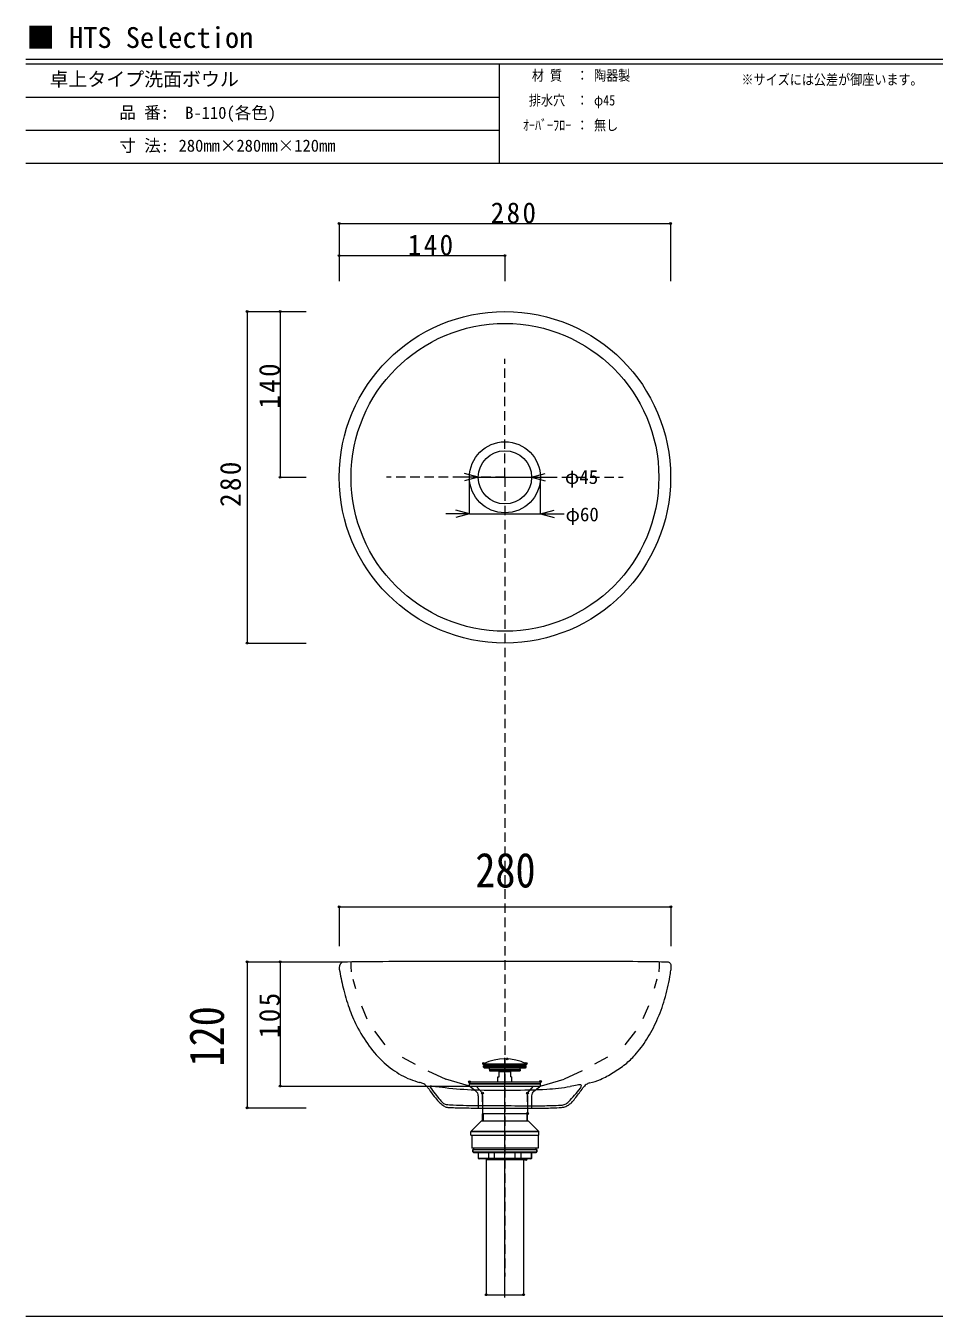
# Model space of a CAD drawing. Units: millimetres, scale not verified. Extents: x -802 to 810, y -550 to 540.
# Drawn here: x -802 to -34, y -550 to 540 of the extents above; entities that cross this region are included whole.
import ezdxf
from ezdxf.enums import TextEntityAlignment as Align

# ---------------------------------------------------------------- set-up
doc = ezdxf.new("R2010")
doc.units = ezdxf.units.MM
doc.header["$LTSCALE"] = 4
doc.header["$PDMODE"] = 32
doc.header["$PDSIZE"] = 1.6
doc.linetypes.add('DASHED2', pattern=[3, 2, -1])
doc.layers.add('F-0', color=7, linetype='Continuous', lineweight=15)
doc.styles.add('ＭＳ ゴシック', font='')
doc.styles.get('ＭＳ ゴシック').set_extended_font_data('MS Gothic')

msp = doc.modelspace()

# ---------------------------------------------------------------- linework, layer by layer
at = {"layer": 'F-0'}
for p, q in [((801.627, 512.029), (-801.669, 512.029)), ((801.627, 508.029), (-801.669, 508.029)), ((-401.669, 508.029), (-401.669, 424.029)), ((-401.669, 480.029), (-801.669, 480.029)), ((-401.669, 452.029), (-801.669, 452.029)), ((801.627, 424.029), (-801.669, 424.029)), ((-536.915, 373.479), (-536.915, 324.759)), ((-536.915, 373.479), (-256.915, 373.479)), ((-256.915, 373.479), (-256.915, 324.759)), ((-536.915, 346.293), (-396.915, 346.293)), ((-396.915, 346.293), (-396.915, 324.759)), ((-614.777, 299.032), (-614.777, 19.032)), ((-614.777, 299.032), (-564.761, 299.032)), ((-586.815, 299.032), (-586.815, 159.032)), ((-586.815, 159.032), (-564.761, 159.032)), ((-419.415, 159.032), (-439.415, 159.032)), ((-419.415, 159.032), (-431.006, 162.138)), ((-419.415, 159.032), (-431.006, 155.927)), ((-426.915, 128.13), (-426.915, 159.032)), ((-374.415, 159.032), (-362.824, 162.138)), ((-374.415, 159.032), (-354.415, 159.032)), ((-366.915, 128.13), (-366.915, 159.032)), ((-426.915, 128.13), (-438.506, 131.235)), ((-366.915, 128.13), (-355.324, 131.235)), ((-426.915, 128.13), (-446.915, 128.13)), ((-426.915, 128.13), (-438.506, 125.024)), ((-366.915, 128.13), (-346.915, 128.13)), ((-614.777, 19.032), (-564.761, 19.032)), ((-536.827, -203.907), (-256.71, -203.907)), ((-536.827, -203.907), (-536.827, -237.139)), ((-256.71, -203.907), (-256.71, -237.139)), ((-614.777, -250.216), (-564.761, -250.216)), ((-614.777, -250.216), (-614.777, -373.677)), ((-586.815, -250.216), (-586.815, -355.216)), ((-564.761, -250.216), (-532.083, -250.216)), ((-527.119, -250.401), (-527.119, -254.167)), ((-266.71, -250.401), (-266.71, -254.167)), ((-527.119, -254.167), (-526.835, -258.837)), ((-266.71, -254.167), (-266.995, -258.837)), ((-525.373, -264.977), (-523.034, -272.872)), ((-268.457, -264.977), (-270.796, -272.872)), ((-518.197, -287.456), (-513.483, -298.458)), ((-275.632, -287.456), (-280.347, -298.458)), ((-507.196, -308.935), (-498.291, -320.46)), ((-286.634, -308.935), (-295.539, -320.46)), ((-483.622, -330.937), (-472.621, -336.7)), ((-310.207, -330.937), (-321.209, -336.7)), ((-462.144, -342.462), (-446.952, -349.272)), ((-331.686, -342.462), (-346.878, -349.272)), ((-427.799, -354.954), (-446.952, -349.272)), ((-421.376, -359.455), (-426.182, -355.777)), ((-372.454, -359.455), (-367.647, -355.777)), ((-366.031, -354.954), (-346.878, -349.272)), ((-419.415, -363.426), (-419.415, -373.857)), ((-415.915, -363.117), (-415.915, -379.484)), ((-377.915, -363.117), (-377.915, -379.484)), ((-374.415, -363.426), (-374.415, -373.923)), ((-614.777, -373.677), (-564.761, -373.677)), ((-415.415, -378.688), (-415.415, -384.688)), ((-378.415, -378.688), (-378.415, -384.688)), ((-801.669, -549.651), (801.627, -549.651))]:
    msp.add_line(p, q, dxfattribs=at)
at = {"layer": 'F-0', "color": 4, "lineweight": 9}
for p, q in [((-536.915, 346.293), (-536.915, 324.759)), ((-586.815, 299.032), (-564.761, 299.032)), ((-586.815, -250.216), (-564.761, -250.216))]:
    msp.add_line(p, q, dxfattribs=at)
at = {"layer": 'F-0', "linetype": 'DASHED2'}
for q in [(-396.915, 259.032), (-496.915, 159.032), (-296.915, 159.032), (-396.915, -516.018)]:
    msp.add_line((-396.915, 159.032), q, dxfattribs=at)
at = {"layer": 'F-0', "lineweight": 18}
for p, q in [((-414.915, -336.338), (-378.915, -336.338)), ((-414.915, -336.338), (-414.915, -337.338)), ((-414.915, -336.338), (-414.915, -337.338)), ((-414.915, -337.338), (-378.915, -337.338)), ((-414.715, -337.838), (-379.115, -337.838)), ((-409.915, -337.838), (-409.915, -337.338)), ((-383.915, -337.838), (-383.915, -337.338)), ((-378.915, -336.338), (-378.915, -337.338)), ((-414.915, -338.038), (-378.915, -338.038)), ((-414.915, -339.338), (-414.915, -338.038)), ((-414.915, -339.338), (-414.915, -338.038)), ((-414.915, -339.338), (-378.915, -339.338)), ((-414.415, -339.838), (-379.415, -339.838)), ((-409.915, -341.338), (-409.915, -339.838)), ((-409.915, -341.338), (-383.915, -341.338)), ((-409.915, -341.338), (-383.915, -341.338)), ((-409.915, -341.338), (-409.915, -342.338)), ((-409.915, -342.338), (-383.915, -342.338)), ((-402.815, -347.338), (-401.915, -347.338)), ((-402.815, -351.688), (-402.815, -347.338)), ((-401.915, -347.338), (-401.915, -342.343)), ((-391.915, -343.338), (-401.915, -343.338)), ((-391.915, -347.338), (-391.915, -342.343)), ((-391.915, -347.338), (-391.015, -347.338)), ((-391.015, -351.688), (-391.015, -347.338)), ((-383.915, -341.338), (-383.915, -339.838)), ((-383.915, -341.338), (-383.915, -342.338)), ((-378.915, -339.338), (-378.915, -338.038)), ((-426.915, -351.688), (-366.915, -351.688)), ((-426.915, -352.988), (-426.915, -351.688)), ((-426.915, -352.988), (-366.915, -352.988)), ((-425.433, -353.216), (-426.915, -352.988)), ((-425.433, -353.216), (-426.915, -352.988)), ((-426.915, -353.216), (-366.915, -353.216)), ((-426.915, -355.216), (-426.915, -353.216)), ((-426.915, -355.216), (-366.915, -355.216)), ((-415.915, -361.317), (-421.165, -355.216)), ((-377.915, -361.317), (-372.665, -355.216)), ((-368.397, -353.216), (-366.915, -352.988)), ((-368.397, -353.216), (-366.915, -352.988)), ((-366.915, -352.988), (-366.915, -351.688)), ((-366.915, -355.216), (-366.915, -353.216)), ((-415.915, -368.688), (-415.915, -361.317)), ((-415.915, -368.688), (-415.915, -361.317)), ((-377.915, -368.688), (-377.915, -361.317)), ((-415.915, -384.688), (-415.915, -378.688)), ((-415.915, -384.688), (-415.915, -378.688)), ((-377.915, -378.688), (-415.915, -378.688)), ((-377.915, -384.688), (-377.915, -378.688)), ((-425.606, -393.63), (-416.665, -384.688)), ((-416.665, -384.688), (-377.165, -384.688)), ((-368.223, -393.63), (-377.165, -384.688)), ((-368.165, -393.771), (-425.665, -393.771)), ((-425.665, -396.688), (-425.665, -393.771)), ((-425.665, -396.688), (-368.165, -396.688)), ((-368.223, -393.63), (-425.606, -393.63)), ((-424.915, -396.688), (-424.915, -407.688)), ((-368.915, -396.688), (-368.915, -407.688)), ((-368.165, -396.688), (-368.165, -393.771)), ((-368.915, -407.688), (-424.915, -407.688)), ((-423.915, -408.688), (-369.915, -408.688)), ((-423.915, -410.788), (-369.915, -410.788)), ((-423.415, -411.288), (-370.415, -411.288)), ((-423.165, -408.688), (-423.165, -407.688)), ((-419.415, -411.288), (-419.415, -416.188)), ((-419.235, -416.188), (-419.235, -411.288)), ((-410.535, -416.188), (-410.535, -411.288)), ((-405.615, -416.188), (-405.615, -411.288)), ((-388.215, -416.188), (-388.215, -411.288)), ((-383.295, -416.188), (-383.295, -411.288)), ((-374.595, -416.188), (-374.595, -411.288)), ((-374.415, -411.288), (-374.415, -416.188)), ((-370.665, -408.688), (-370.665, -407.688)), ((-419.415, -416.188), (-374.415, -416.188)), ((-374.915, -416.688), (-418.915, -416.688)), ((-412.665, -416.688), (-412.665, -531.488)), ((-412.665, -417.188), (-381.165, -417.188)), ((-381.165, -416.688), (-381.165, -531.488)), ((-412.665, -531.488), (-381.165, -531.488)), ((-412.465, -531.688), (-412.665, -531.488)), ((-412.465, -531.688), (-381.365, -531.688)), ((-381.365, -531.688), (-381.165, -531.488))]:
    msp.add_line(p, q, dxfattribs=at)
at = {"layer": 'F-0', "color": 1, "lineweight": 18}
msp.add_line((-396.915, -533.783), (-396.915, -331.346), dxfattribs=at)
at = {"layer": 'F-0', "color": 2, "lineweight": 18}
for p, q in [((-412.415, -417.188), (-412.415, -416.688)), ((-381.415, -417.188), (-381.415, -416.688))]:
    msp.add_line(p, q, dxfattribs=at)
at = {"layer": 'F-0'}
for points in [[(-419.415, 159.032), (-374.415, 159.032), (-362.824, 155.927)], [(-426.915, 128.13), (-366.915, 128.13), (-355.324, 125.024)], [(-586.815, -355.216), (-564.761, -355.216), (-426.915, -355.216)]]:
    msp.add_lwpolyline(points, dxfattribs=at)
at = {"layer": 'F-0', "lineweight": 18}
for points in [[(-423.915, -408.688), (-423.915, -410.788), (-423.915, -408.688)], [(-369.915, -408.688), (-369.915, -410.788), (-369.915, -408.688)], [(-419.235, -416.188), (-419.235, -416.206), (-419.234, -416.224), (-419.232, -416.242), (-419.23, -416.26), (-419.227, -416.278), (-419.223, -416.296), (-419.219, -416.314), (-419.214, -416.332), (-419.209, -416.349), (-419.203, -416.366), (-419.196, -416.383), (-419.189, -416.4), (-419.181, -416.417), (-419.173, -416.433), (-419.164, -416.449), (-419.154, -416.465), (-419.144, -416.48), (-419.133, -416.495), (-419.122, -416.509), (-419.11, -416.523), (-419.098, -416.537), (-419.085, -416.55), (-419.071, -416.563), (-419.058, -416.575), (-419.044, -416.586), (-419.029, -416.597), (-419.014, -416.608), (-418.999, -416.618), (-418.983, -416.627), (-418.967, -416.636), (-418.951, -416.644), (-418.935, -416.651)], [(-418.91, -416.661), (-418.903, -416.663), (-418.897, -416.665), (-418.891, -416.667), (-418.884, -416.669), (-418.878, -416.671), (-418.871, -416.672), (-418.865, -416.674), (-418.858, -416.676), (-418.852, -416.677), (-418.845, -416.679), (-418.838, -416.68), (-418.832, -416.681), (-418.825, -416.682), (-418.818, -416.683), (-418.812, -416.684), (-418.805, -416.685), (-418.798, -416.686), (-418.792, -416.686), (-418.785, -416.687), (-418.778, -416.687), (-418.771, -416.688), (-418.765, -416.688), (-418.758, -416.688), (-418.751, -416.688)], [(-410.535, -416.188), (-410.535, -416.203), (-410.534, -416.217), (-410.534, -416.231), (-410.532, -416.246), (-410.531, -416.26), (-410.529, -416.275), (-410.527, -416.289), (-410.525, -416.303), (-410.522, -416.317), (-410.519, -416.332), (-410.516, -416.346), (-410.512, -416.36), (-410.508, -416.374), (-410.503, -416.387), (-410.499, -416.401), (-410.494, -416.415), (-410.488, -416.428), (-410.482, -416.441), (-410.476, -416.454), (-410.47, -416.467), (-410.463, -416.48), (-410.456, -416.493), (-410.448, -416.505), (-410.44, -416.517), (-410.432, -416.529), (-410.424, -416.541), (-410.415, -416.552), (-410.405, -416.563), (-410.396, -416.574), (-410.386, -416.585), (-410.375, -416.595), (-410.364, -416.605), (-410.353, -416.614), (-410.342, -416.623), (-410.33, -416.631), (-410.318, -416.639), (-410.305, -416.647), (-410.293, -416.653), (-410.279, -416.66)], [(-410.279, -416.66), (-410.266, -416.666), (-410.252, -416.671), (-410.238, -416.675), (-410.224, -416.679), (-410.21, -416.682), (-410.196, -416.685), (-410.181, -416.687), (-410.167, -416.688), (-410.153, -416.688)], [(-405.615, -416.188), (-405.615, -416.198), (-405.615, -416.207), (-405.615, -416.216), (-405.614, -416.226), (-405.614, -416.235), (-405.614, -416.244), (-405.614, -416.254), (-405.614, -416.263), (-405.613, -416.272), (-405.613, -416.282), (-405.613, -416.291), (-405.612, -416.3), (-405.612, -416.31), (-405.611, -416.319), (-405.611, -416.328), (-405.61, -416.338), (-405.61, -416.347), (-405.609, -416.356), (-405.608, -416.366), (-405.607, -416.375), (-405.607, -416.384), (-405.606, -416.393), (-405.605, -416.403), (-405.604, -416.412), (-405.603, -416.421), (-405.602, -416.431), (-405.601, -416.44), (-405.6, -416.449), (-405.599, -416.458), (-405.598, -416.468), (-405.597, -416.477), (-405.595, -416.486), (-405.594, -416.495), (-405.592, -416.504), (-405.591, -416.514), (-405.589, -416.523), (-405.587, -416.532), (-405.585, -416.541), (-405.583, -416.551)], [(-405.583, -416.551), (-405.581, -416.56), (-405.579, -416.569), (-405.577, -416.578), (-405.575, -416.587), (-405.572, -416.596), (-405.57, -416.605), (-405.567, -416.614), (-405.564, -416.622), (-405.561, -416.631), (-405.557, -416.639), (-405.553, -416.648), (-405.549, -416.658), (-405.543, -416.667), (-405.537, -416.675), (-405.53, -416.682), (-405.522, -416.686), (-405.514, -416.688)], [(-388.246, -416.551), (-388.248, -416.56), (-388.251, -416.569), (-388.253, -416.578), (-388.255, -416.587), (-388.258, -416.596), (-388.26, -416.605), (-388.263, -416.614), (-388.266, -416.622), (-388.269, -416.631), (-388.273, -416.639), (-388.277, -416.648), (-388.281, -416.658), (-388.287, -416.667), (-388.293, -416.675), (-388.3, -416.682), (-388.307, -416.686), (-388.316, -416.688)], [(-388.215, -416.188), (-388.215, -416.198), (-388.215, -416.207), (-388.215, -416.216), (-388.215, -416.226), (-388.216, -416.235), (-388.216, -416.244), (-388.216, -416.254), (-388.216, -416.263), (-388.217, -416.272), (-388.217, -416.282), (-388.217, -416.291), (-388.218, -416.3), (-388.218, -416.31), (-388.219, -416.319), (-388.219, -416.328), (-388.22, -416.338), (-388.22, -416.347), (-388.221, -416.356), (-388.222, -416.366), (-388.222, -416.375), (-388.223, -416.384), (-388.224, -416.393), (-388.225, -416.403), (-388.226, -416.412), (-388.227, -416.421), (-388.228, -416.431), (-388.229, -416.44), (-388.23, -416.449), (-388.231, -416.458), (-388.232, -416.468), (-388.233, -416.477), (-388.235, -416.486), (-388.236, -416.495), (-388.238, -416.504), (-388.239, -416.514), (-388.241, -416.523), (-388.243, -416.532), (-388.245, -416.541), (-388.246, -416.551)], [(-383.55, -416.66), (-383.564, -416.666), (-383.578, -416.671), (-383.591, -416.675), (-383.606, -416.679), (-383.62, -416.682), (-383.634, -416.685), (-383.648, -416.687), (-383.663, -416.688), (-383.677, -416.688)], [(-383.295, -416.188), (-383.295, -416.203), (-383.295, -416.217), (-383.296, -416.231), (-383.297, -416.246), (-383.299, -416.26), (-383.301, -416.275), (-383.303, -416.289), (-383.305, -416.303), (-383.308, -416.317), (-383.311, -416.332), (-383.314, -416.346), (-383.318, -416.36), (-383.322, -416.374), (-383.326, -416.387), (-383.331, -416.401), (-383.336, -416.415), (-383.342, -416.428), (-383.347, -416.441), (-383.354, -416.454), (-383.36, -416.467), (-383.367, -416.48), (-383.374, -416.493), (-383.382, -416.505), (-383.389, -416.517), (-383.398, -416.529), (-383.406, -416.541), (-383.415, -416.552), (-383.425, -416.563), (-383.434, -416.574), (-383.444, -416.585), (-383.455, -416.595), (-383.465, -416.605), (-383.477, -416.614), (-383.488, -416.623), (-383.5, -416.631), (-383.512, -416.639), (-383.524, -416.647), (-383.537, -416.653), (-383.55, -416.66)], [(-374.92, -416.661), (-374.926, -416.663), (-374.933, -416.665), (-374.939, -416.667), (-374.946, -416.669), (-374.952, -416.671), (-374.959, -416.672), (-374.965, -416.674), (-374.972, -416.676), (-374.978, -416.677), (-374.985, -416.679), (-374.992, -416.68), (-374.998, -416.681), (-375.005, -416.682), (-375.011, -416.683), (-375.018, -416.684), (-375.025, -416.685), (-375.032, -416.686), (-375.038, -416.686), (-375.045, -416.687), (-375.052, -416.687), (-375.058, -416.688), (-375.065, -416.688), (-375.072, -416.688), (-375.079, -416.688)], [(-374.595, -416.188), (-374.595, -416.206), (-374.596, -416.224), (-374.598, -416.242), (-374.6, -416.26), (-374.603, -416.278), (-374.607, -416.296), (-374.611, -416.314), (-374.615, -416.332), (-374.621, -416.349), (-374.627, -416.366), (-374.633, -416.383), (-374.641, -416.4), (-374.649, -416.417), (-374.657, -416.433), (-374.666, -416.449), (-374.676, -416.465), (-374.686, -416.48), (-374.697, -416.495), (-374.708, -416.509), (-374.72, -416.523), (-374.732, -416.537), (-374.745, -416.55), (-374.758, -416.563), (-374.772, -416.575), (-374.786, -416.586), (-374.801, -416.597), (-374.816, -416.608), (-374.831, -416.618), (-374.847, -416.627), (-374.863, -416.636), (-374.879, -416.644), (-374.895, -416.651)]]:
    msp.add_lwpolyline(points, dxfattribs=at)
at = {"layer": 'F-0'}
for radius in [140, 130, 30, 22.5]:
    msp.add_circle((-396.915, 159.032), radius, dxfattribs=at)
for centre, radius, start, end in [((-533.476, -252.797), 2.313, 90.58325, 134.99998), ((-344.987, -18767.616), 18518.091, 90.49504, 90.58327), ((-456.766, -5830.189), 5580.181, 90.08714, 90.49508), ((-396.208, -45657.112), 45407.15, 90.00003, 90.08712), ((-396.195, -80008.682), 79758.72, 89.94113, 90.00003), ((-317.567, -3484.707), 3234.704, 89.3395, 89.94111), ((-319.363, -3640.435), 3390.443, 88.98655, 89.33949), ((-259.446, -253.407), 2.885, 39.69018, 88.9866), ((-530.762, -255.511), 6.15, 134.99997, 189.57802), ((-317.13, -219.462), 222.803, 189.57803, 193.67883), ((-493.625, -222.276), 239.528, 350.25617, 351.52904), ((-259.47, -253.427), 2.916, 11.62393, 39.69018), ((-280.874, -253.962), 24.43, 351.52907, 358.33724), ((-264.395, -254.44), 7.944, 358.33726, 11.62391), ((-357.99, -229.406), 180.75, 193.67892, 199.31752), ((-423.009, -234.402), 167.879, 343.52471, 350.25618), ((-400.806, -240.969), 144.724, 336.00081, 343.52471), ((-409.106, -247.324), 126.585, 199.3176, 206.6817), ((-414.144, -249.855), 120.947, 206.68174, 216.29262), ((-386.744, -247.229), 129.331, 328.04464, 336.00074), ((-358.363, -264.932), 95.882, 318.08754, 328.04455), ((-436.107, -265.985), 93.697, 216.29263, 227.93084), ((-444.628, -275.425), 80.98, 227.9309, 240.49198), ((-361.699, -252.738), 107.09, 301.65834, 308.41522), ((-336.381, -284.664), 66.343, 308.41525, 318.08745), ((-453.402, -290.929), 63.165, 240.49202, 255.62495), ((-358.744, -257.531), 101.459, 294.80047, 301.65833), ((-475.472, -377.039), 25.728, 69.22738, 75.62497), ((-469.239, -360.607), 8.153, 54.16317, 69.22742), ((-469.54, -361.024), 8.668, 39.67316, 54.16318), ((-487.039, -375.538), 31.403, 34.11336, 39.67317), ((-342.629, -277.716), 143.021, 214.11335, 217.18582), ((-459.791, -355.774), 0.45, 131.71012, 217.16511), ((397.496, 294.119), 1076.229, 217.16507, 217.54849), ((-459.863, -355.693), 0.342, 84.98073, 131.71018), ((-590.705, -1845.452), 1495.835, 84.84182, 84.98071), ((-483.836, -661.581), 307.151, 84.0738, 84.84179), ((-512.48, -937.527), 584.58, 83.59934, 84.07375), ((-411.939, -41.276), 317.293, 263.59931, 268.13837), ((-429.221, -359.747), 5, 52.5727, 73.47733), ((-398.647, 367.663), 726.448, 268.13836, 270.58228), ((-424.415, -363.426), 5, 0, 52.5727), ((-398.591, 362.18), 720.965, 270.58223, 272.94411), ((-369.415, -363.426), 5, 127.4273, 180), ((-364.609, -359.747), 5, 106.52267, 127.4273), ((-369.392, -205.56), 152.475, 272.94413, 280.42155), ((-172.343, -1276.919), 936.855, 100.05061, 100.42166), ((-477.024, -243.238), 183.475, 319.23321, 321.62786), ((-855.314, 25.83), 649.069, 322.99552, 323.87283), ((-331.631, -378.193), 24.122, 94.86301, 100.0506), ((-333.429, -357.056), 2.909, 74.90586, 94.86295), ((-336.303, -354.661), 3.982, 321.62778, 359.26572), ((-332.795, -354.706), 0.474, 359.26568, 74.90578), ((-318.905, -365.715), 15.042, 136.07423, 143.87284), ((-321.467, -363.248), 11.485, 126.52713, 136.07419), ((-322.636, -361.669), 9.52, 116.03738, 126.5271), ((-324.158, -358.554), 6.053, 101.31, 116.0374), ((-333.388, -312.404), 41.011, 281.30988, 294.8005), ((-418.326, -335.144), 48.005, 217.18587, 224.12044), ((-255.009, -207.444), 253.231, 217.54849, 219.04298), ((-433.195, -349.563), 27.292, 224.12053, 233.39097), ((-434.17, -352.749), 22.552, 219.04301, 227.84389), ((-446.01, -365.826), 4.911, 227.84388, 262.3844), ((-349.935, -361.291), 10.111, 273.01056, 292.67649), ((-349.337, -362.722), 8.561, 292.67646, 316.22931), ((-447.403, -268.776), 144.364, 316.22928, 319.23324), ((-352.494, -357.304), 16.757, 305.89031, 317.29398), ((-377.128, -334.568), 50.279, 317.29393, 322.99552), ((-444.066, -364.195), 9.064, 233.39107, 254.47763), ((-437.642, -303.239), 68.055, 262.38436, 267.44161), ((-443.151, -360.902), 12.482, 254.47768, 268.38917), ((-398.821, 1215.43), 1589.437, 268.38913, 268.83214), ((-426.826, -61.169), 310.366, 267.44163, 269.51591), ((-407.884, 770.815), 1144.729, 268.83211, 269.60766), ((-327.802, 11660.463), 12032.417, 269.51598, 269.66449), ((-395.733, 2545.365), 2919.322, 269.60768, 269.99317), ((-360.593, 6062.12), 6433.979, 269.66456, 269.89833), ((-395.29, 6257.709), 6631.665, 269.99316, 270.22028), ((-370.953, 224.575), 596.424, 269.89837, 271.23656), ((-371.609, 98.322), 472.233, 270.22022, 271.78644), ((-364.134, -91.311), 280.464, 271.23655, 273.01062), ((-362.018, -209.163), 164.598, 271.78639, 274.47596), ((-350.18, -360.394), 12.904, 274.47596, 291.80737), ((-350.084, -360.634), 12.646, 291.80739, 305.89035)]:
    msp.add_arc(centre, radius, start, end, dxfattribs=at)
at = {"layer": 'F-0', "lineweight": 18}
for centre, radius, start, end in [((-396.915, -374.838), 42.5, 64.94238, 115.05762), ((-414.715, -338.038), 0.2, 90, 180), ((-414.715, -338.038), 0.2, 90, 180), ((-379.115, -338.038), 0.2, 0, 90), ((-414.415, -339.338), 0.5, 180, 270), ((-414.415, -339.338), 0.5, 180, 270), ((-379.415, -339.338), 0.5, 270, 0), ((-425.465, -393.771), 0.2, 135, 180), ((-368.365, -393.771), 0.2, 0, 45), ((-423.415, -410.788), 0.5, 180, 270), ((-370.415, -410.788), 0.5, 270, 0), ((-418.915, -416.188), 0.5, 180, 270), ((-418.752, -416.218), 0.47, 247.09102, 250.33614), ((-375.078, -416.218), 0.47, 289.66386, 292.90898), ((-374.915, -416.188), 0.5, 270, 0)]:
    msp.add_arc(centre, radius, start, end, dxfattribs=at)
at = {"layer": 'F-0'}
for p in [(-536.915, 373.479), (-256.915, 373.479), (-536.915, 346.293), (-396.915, 346.293), (-614.777, 299.032), (-586.815, 299.032), (-586.815, 159.032), (-614.777, 19.032), (-536.827, -203.907), (-256.71, -203.907), (-614.777, -250.216), (-586.815, -250.216), (-414.915, -336.181), (-395.058, -332.338), (-378.915, -336.181), (-586.815, -355.216), (-426.915, -351.688), (-366.915, -351.359), (-415.915, -361.317), (-377.915, -361.317), (-614.777, -373.677), (-377.915, -378.484), (-379.308, -417.188), (-412.665, -531.488), (-381.165, -531.488)]:
    msp.add_point(p, dxfattribs=at)

# ---------------------------------------------------------------- texts
at = {"layer": 'F-0', "style": 'ＭＳ ゴシック'}
for s, height, p in [('■ HTS Selection', 17.6, (-801.093, 516.467)), ('卓上タイプ洗面ボウル', 11.73, (-781.669, 486.029)), ('品 番:', 10.26, (-722.669, 459.029)), ('B-110(各色)', 10.26, (-667.052, 458.771)), ('寸 法:', 10.26, (-722.669, 431.029)), ('280mm×280mm×120mm', 10.26, (-672.619, 431.029)), ('φ45', 11.73, (-346.231, 149.921)), ('φ60', 11.73, (-345.694, 118.348))]:
    msp.add_text(s, height=height, dxfattribs=at).set_placement(p, align=Align.BOTTOM_LEFT)
at = {"layer": 'F-0', "style": 'ＭＳ ゴシック', "width": 0.85}
for s, p in [('材 質', (-374.169, 491.529)), ('：', (-336.669, 491.529)), ('陶器製', (-321.669, 491.529)), ('※サイズには公差が御座います。', (-197.087, 488.029)), ('排水穴', (-376.669, 470.529)), ('：', (-336.669, 470.529)), ('φ45', (-321.669, 470.529)), ('ｵｰﾊﾞｰﾌﾛｰ', (-381.669, 449.529)), ('：', (-336.669, 449.529)), ('無し', (-321.669, 449.529))]:
    msp.add_text(s, height=8.798, dxfattribs=at).set_placement(p, align=Align.BOTTOM_LEFT)
at = {"layer": 'F-0', "color": 3, "style": 'ＭＳ ゴシック', "width": 0.85}
msp.add_text('280', height=29.33, dxfattribs=at).set_placement((-421.915, -196.255), align=Align.BOTTOM_LEFT)
msp.add_text('120', height=29.33, rotation=90, dxfattribs=at).set_placement((-625.504, -338.675), align=Align.BOTTOM_LEFT)
at = {"layer": 'F-0', "color": 3, "char_height": 17.6, "attachment_point": 7, "style": 'ＭＳ ゴシック'}
for s, insert in [('\\T1.18;\\W0.95;280', (-408.915, 373.479)), ('\\T1.18;\\W0.95;140', (-478.915, 346.293))]:
    msp.add_mtext(s, dxfattribs=dict(at, insert=insert))
at = {"layer": 'F-0', "color": 3, "char_height": 17.6, "attachment_point": 7, "rotation": 90, "style": 'ＭＳ ゴシック'}
for s, insert in [('\\T1.18;\\W0.95;140', (-586.815, 217.032)), ('\\T1.18;\\W0.95;280', (-619.777, 134.032)), ('\\T1.18;\\W0.95;105', (-586.815, -314.716))]:
    msp.add_mtext(s, dxfattribs=dict(at, insert=insert))

doc.saveas('drawing.dxf')
